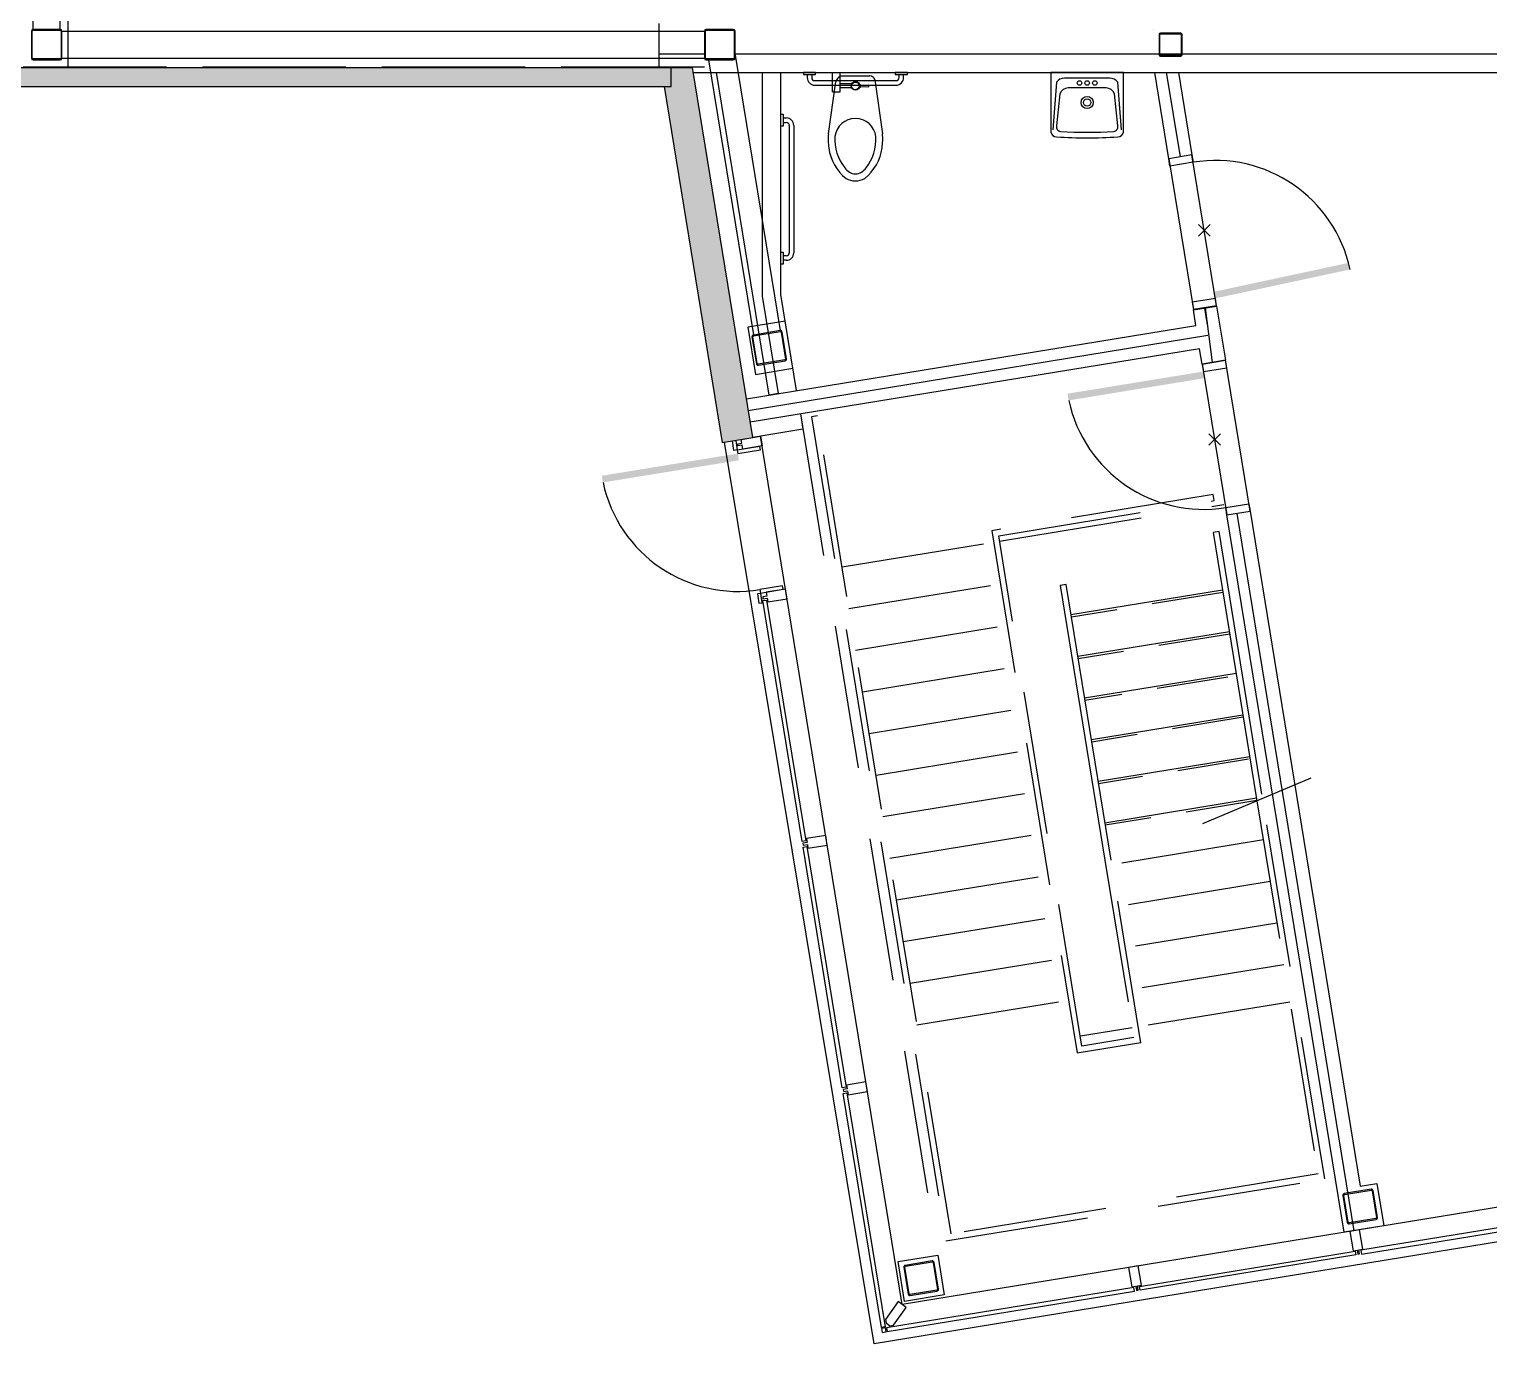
# Model space of a CAD drawing. Header units: inches. Extents: x 2743 to 10591, y -1604 to 5792.
# Drawn here: x 8296.8 to 8678.4, y 2609.8 to 2953.3 of the extents above; entities that cross this region are included whole.
import ezdxf

# ---------------------------------------------------------------- set-up
doc = ezdxf.new("R2010")
doc.units = ezdxf.units.IN
doc.header["$LTSCALE"] = 0.1875
doc.header["$MEASUREMENT"] = 0
doc.header["$PDMODE"] = 3
doc.header["$PDSIZE"] = 1.5
for name, pattern in [('CENTERX2', [101.6, 63.5, -12.7, 12.7, -12.7]), ('dash1', [300, 200, -100]), ('dash2', [500, 400, -100])]:
    doc.linetypes.add(name, pattern=pattern)
for name, color, linetype in [('7', 30, 'Continuous'), ('A-E-MUR-EXT', 3, 'Continuous'), ('A-N-APP-SAN', 1, 'Continuous'), ('A-N-FEN-EXT', 2, 'Continuous'), ('A-N-MUR-COMP', 30, 'Continuous'), ('A-N-MUR-EXT', 5, 'Continuous'), ('A-N-MUR-INT', 3, 'Continuous'), ('A-N-POR-PLF', 30, 'Continuous'), ('A-N-POR-PLN', 7, 'Continuous'), ('A-N-STRUCTURE', 4, 'Continuous'), ('A-N-SYS-ESC', 2, 'Continuous'), ('fill253', 253, 'Continuous'), ('S-N-ACIER', 4, 'Continuous')]:
    doc.layers.add(name, color=color, linetype=linetype)
doc.linetypes.add('MUR06', pattern='A,0.00508,[1,JUB,S=1,R=0,X=0,Y=0],-300', length=300.00508)
doc.linetypes.add('MUR07', pattern='A,0.001521,[13,JUB,S=1,R=0,X=0,Y=0],-152.075402', length=152.076923)

msp = doc.modelspace()

# ---------------------------------------------------------------- hatches: boundary and pattern name
at = {"layer": 'A-N-POR-PLN'}
for points in [[(8642.11216, 2890.5371), (8641.74098, 2892.26943), (8606.5169, 2884.72221), (8606.88808, 2882.98988)], [(8568.2325, 2858.07751), (8568.51803, 2856.32902), (8604.07065, 2862.13478), (8603.78513, 2863.88327)], [(8446.47384, 2836.62948), (8446.75937, 2834.88099), (8482.312, 2840.68675), (8482.02647, 2842.43524)]]:
    msp.add_hatch(color=7, dxfattribs=at).paths.add_polyline_path(points)
at = {"layer": 'fill253'}
h = msp.add_hatch(color=7, dxfattribs=at)
h.dxf.hatch_style = 1
h.paths.add_polyline_path([(9794.88804, 4634.2983), (9789.96679, 4634.2983), (9789.98074, 4296.66232), (9794.90199, 4296.66232)])
h.paths.add_polyline_path([(9794.88805, 4881.11089), (9789.9668, 4881.11089), (9789.9668, 4775.21102), (9794.88805, 4775.21102)])
h.paths.add_polyline_path([(9794.88805, 5127.92329), (9789.9668, 5127.92329), (9789.96679, 5022.02362), (9794.88804, 5022.02362)])
h.paths.add_polyline_path([(8905.8684, 2943.29277), (8903.3892, 2938.37099), (9794.90199, 2938.37152), (9794.90199, 3130.36129), (9789.98074, 3130.36129), (9789.98074, 2943.29277)])
h.paths.add_polyline_path([(8477.94274, 2845.33593), (8485.93641, 2846.64062), (8470.93724, 2938.36282), (8470.1595, 2943.12545), (8461.95283, 2943.12545), (8462.69637, 2938.4929)])
h.paths.add_polyline_path([(8896.37174, 2938.2042), (8896.75099, 2936.00974), (8903.53291, 2937.11042), (8903.3892, 2938.37099), (8905.8684, 2943.29277), (8895.56167, 2943.29277)])
h.paths.add_polyline_path([(9794.90199, 5355.98239), (9789.98074, 5355.98239), (9789.9668, 5268.83602), (9794.88805, 5268.83602)])
h.paths.add_polyline_path([(7089.79643, 3123.02867), (7083.99141, 3125.08232), (7083.99141, 3123.83686), (7084.85165, 3123.50795), (7084.85808, 2938.2042), (7353.37882, 2938.37153), (7353.37237, 2943.29278), (7089.77933, 2943.12545)])
h.paths.add_polyline_path([(7084.85808, 3827.66882), (7089.77933, 3826.6441), (7089.77933, 4320.4792), (7084.85808, 4320.4792)])
h.paths.add_polyline_path([(9789.98074, 3862.52649), (9794.90199, 3862.52649), (9794.90199, 4254.42566), (9789.98074, 4254.42566)])
h.paths.add_polyline_path([(9789.97462, 3801.08425), (9794.89587, 3801.08425), (9794.90199, 3862.52649), (9789.98074, 3862.52649)])
h.paths.add_polyline_path([(9789.98074, 3656.9925), (9794.90199, 3656.9925), (9794.89587, 3765.06188), (9789.97462, 3765.06188)])
h.paths.add_polyline_path([(9789.972, 3584.94295), (9794.89325, 3584.94295), (9794.90198, 3620.96895), (9789.98073, 3620.96895)])
h.paths.add_polyline_path([(9789.97812, 3512.89586), (9794.89937, 3512.89586), (9794.89968, 3548.92185), (9789.97843, 3548.92185)])
h.paths.add_polyline_path([(9789.97812, 3440.8512), (9794.89937, 3440.8512), (9794.89937, 3476.87475), (9789.97812, 3476.87475)])
h.paths.add_polyline_path([(8313.35451, 5642.91315), (8313.35451, 5647.83442), (7084.85165, 5647.83442), (7084.85808, 4361.46337), (7089.77933, 4361.46337), (7089.7729, 5642.91317)])
h.paths.add_polyline_path([(7395.62103, 2943.29277), (7395.62125, 2938.37152), (8462.75647, 2938.2042), (8461.95283, 2943.12545)])
h.paths.add_polyline_path([(8556.69558, 5642.88457), (8556.69559, 5647.80617), (8355.59042, 5647.83389), (8355.59042, 5642.91262)])
h.paths.add_polyline_path([(9149.95052, 5647.66709), (9149.95052, 5642.74584), (9789.98074, 5642.74584), (9789.98079, 5510.71941), (9794.90204, 5510.71941), (9794.90199, 5647.66709)])
h.paths.add_polyline_path([(9794.89495, 3260.73346), (9789.9691, 3260.73345), (9789.98074, 3172.43063), (9794.90199, 3172.43063)])
h.paths.add_polyline_path([(9789.9691, 3296.75701), (9794.89495, 3296.75699), (9794.89325, 3404.82765), (9789.972, 3404.82765)])

# ---------------------------------------------------------------- linework, layer by layer
at = {"color": 7}
for p, q in [((8499.19711, 2942.04683), (8499.19711, 2941.45628)), ((8502.34671, 2942.04683), (8499.19711, 2942.04683)), ((8499.19711, 2941.45628), (8502.34671, 2941.45628)), ((8500.18136, 2941.45628), (8500.18136, 2940.66888)), ((8501.36246, 2941.45628), (8501.36246, 2940.66888)), ((8502.14986, 2939.88148), (8523.40966, 2939.88148)), ((8502.14986, 2938.70038), (8523.40966, 2938.70038)), ((8502.34671, 2941.45628), (8502.34671, 2942.04683)), ((8523.21281, 2942.04683), (8523.21281, 2941.45628)), ((8526.36241, 2942.04683), (8523.21281, 2942.04683)), ((8523.21281, 2941.45628), (8526.36241, 2941.45628)), ((8524.19706, 2940.66888), (8524.19706, 2941.45628)), ((8525.37816, 2940.66888), (8525.37816, 2941.45628)), ((8526.36241, 2941.45628), (8526.36241, 2942.04683)), ((8582.87508, 2942.04683), (8563.85937, 2942.04683)), ((8563.85937, 2942.04683), (8563.85937, 2926.43443)), ((8565.38615, 2939.50219), (8564.35374, 2927.0412)), ((8570.98435, 2940.52005), (8567.42186, 2940.52005)), ((8579.31258, 2940.52005), (8570.98435, 2940.52005)), ((8582.3807, 2927.0412), (8581.34829, 2939.50219)), ((8582.87508, 2926.43443), (8582.87508, 2942.04683)), ((8566.23008, 2936.45306), (8565.37142, 2928.04387)), ((8578.29473, 2937.97541), (8568.43971, 2937.97541)), ((8581.36303, 2928.04387), (8580.50436, 2936.45306)), ((8493.31655, 2931.11995), (8493.9071, 2931.11995)), ((8493.31655, 2927.97035), (8493.31655, 2931.11995)), ((8493.9071, 2931.11995), (8493.9071, 2927.97035)), ((8493.9071, 2927.97035), (8493.31655, 2927.97035)), ((8493.9071, 2930.1357), (8494.6945, 2930.1357)), ((8493.9071, 2928.9546), (8494.6945, 2928.9546)), ((8495.4819, 2928.1672), (8495.4819, 2894.89955)), ((8496.663, 2928.1672), (8496.663, 2894.89955)), ((8493.31655, 2895.0964), (8493.9071, 2895.0964)), ((8493.31655, 2891.9468), (8493.31655, 2895.0964)), ((8493.9071, 2895.0964), (8493.9071, 2891.9468)), ((8494.6945, 2894.11215), (8493.9071, 2894.11215)), ((8494.6945, 2892.93105), (8493.9071, 2892.93105)), ((8493.9071, 2891.9468), (8493.31655, 2891.9468)), ((8631.8672, 2757.59991), (8603.54203, 2745.66995))]:
    msp.add_line(p, q, dxfattribs=at)
for centre, radius in [((8571.35935, 2939.28495), 0.59055), ((8573.36722, 2939.28495), 0.59055), ((8575.37509, 2939.28495), 0.59055), ((8573.36722, 2934.17283), 1.5748), ((8573.36722, 2934.17283), 0.98425)]:
    msp.add_circle(centre, radius, dxfattribs=at)
for centre, radius, start, end in [((8502.14986, 2940.66888), 1.9685, 180, 270), ((8502.14986, 2940.66888), 0.7874, 180, 270), ((8523.40966, 2940.66888), 1.9685, 270, 0), ((8523.40966, 2940.66888), 0.7874, 270, 0), ((8567.25023, 2938.31866), 2.20807, 85.5421204, 147.587982), ((8579.48421, 2938.31866), 2.20807, 32.412018, 94.4578796), ((8568.43971, 2935.61063), 2.36478, 90, 159.1305083), ((8578.29473, 2935.61063), 2.36478, 20.8694917, 90), ((8494.6945, 2928.1672), 1.9685, 0, 90), ((8494.6945, 2928.1672), 0.7874, 0, 90), ((8566.51576, 2927.79324), 1.17147, 167.646167, 263.9348638), ((8580.21869, 2927.79324), 1.17147, 276.0651362, 12.353833), ((8565.38615, 2926.78173), 1.56578, 192.8150418, 270), ((8573.36722, 3029.18476), 104.2747, 265.6103502, 274.3896498), ((8573.36722, 3029.18476), 102.79336, 266.1090954, 273.8909046), ((8581.34829, 2926.78173), 1.56578, 270, 347.1849582), ((8494.6945, 2894.89955), 1.9685, 270, 0), ((8494.6945, 2894.89955), 0.7874, 270, 0)]:
    msp.add_arc(centre, radius, start, end, dxfattribs=at)
at = {"layer": '7', "color": 7}
for p, q in [((8461.35737, 2949.92175), (8461.35711, 2946.89083)), ((8461.35711, 2946.89083), (8473.30882, 2946.89081)), ((8481.30881, 2946.89081), (8725.52704, 2946.89055)), ((8490.19743, 2857.7117), (8476.43104, 2942.04435)), ((8488.43517, 2942.04433), (8488.43517, 2883.55917)), ((8488.43517, 2883.55917), (8492.58828, 2858.10207)), ((8492.58828, 2858.10207), (8490.19743, 2857.7117))]:
    msp.add_line(p, q, dxfattribs=at)
at = {"layer": 'A-E-MUR-EXT', "color": 7}
for p, q in [((8485.93635, 2846.64095), (8470.15306, 2943.29277)), ((8493.31727, 2883.98207), (8493.31705, 2942.04683)), ((8497.41697, 2858.88675), (8493.31727, 2883.98207)), ((8484.66382, 2875.45394), (8486.68596, 2863.13057)), ((8494.44976, 2877.05203), (8484.66505, 2875.44645)), ((8496.46249, 2864.72713), (8494.44976, 2877.05203)), ((8486.68596, 2863.13057), (8496.46249, 2864.72713)), ((8523.91622, 2631.26763), (8534.30587, 2632.9642)), ((8525.61279, 2620.87799), (8523.91622, 2631.26763)), ((8534.30587, 2632.9642), (8536.00244, 2622.57455)), ((8536.00244, 2622.57455), (8525.61279, 2620.87799))]:
    msp.add_line(p, q, dxfattribs=at)
at = {"layer": 'A-N-APP-SAN', "color": 7}
for p, q in [((8505.72726, 2926.00162), (8507.61585, 2939.03966)), ((8506.78667, 2936.9762, 0.00787), (8506.76826, 2942.04683)), ((8507.61585, 2939.03966), (8507.7014, 2939.54951)), ((8508.78665, 2936.98532, 0.00787), (8508.76823, 2942.05595)), ((8511.8867, 2939.0356, -0.00394), (8508.82424, 2939.02164, -0.00394)), ((8508.99923, 2941.11784), (8512.78186, 2941.15554)), ((8512.78186, 2941.15554), (8516.56448, 2941.11784)), ((8514.07503, 2938.79881), (8513.73517, 2938.79881)), ((8514.07503, 2938.20826), (8514.07503, 2938.79881)), ((8516.24855, 2938.72499), (8514.07503, 2938.65978)), ((8514.07503, 2938.34728), (8516.24855, 2938.28207)), ((8516.24855, 2938.28207), (8516.24855, 2938.72499)), ((8517.86022, 2940.1202), (8519.83646, 2926.00162)), ((8506.78667, 2936.9762, 0.00787), (8508.78665, 2936.98532, 0.00787)), ((8511.89126, 2938.03561, -0.00394), (8508.8288, 2938.02165, -0.00394)), ((8513.73517, 2938.20826), (8514.07503, 2938.20826))]:
    msp.add_line(p, q, dxfattribs=at)
for radius in [1.11581, 1]:
    msp.add_circle((8512.77976, 2938.50353), radius, dxfattribs=at)
for centre, radius, start, end in [((8509.70957, 2939.20885), 2.03687, 110.4103706, 170.3719926), ((8516.54725, 2939.75518), 1.36277, 15.5365519, 89.2755355), ((8512.77732, 2924.60329), 5.40047, 90.0065755, 172.7689438), ((8512.78603, 2924.60329), 5.40047, 7.2310562, 89.9934245), ((8519.37363, 2924.50042), 13.72869, 173.7223058, 189.1590306), ((8519.35794, 2924.55575), 11.96027, 176.5137011, 218.604006), ((8506.20541, 2924.55575), 11.96027, 321.395994, 3.4862989), ((8506.19008, 2924.50042), 13.72869, 350.8409694, 6.2776942), ((8517.91666, 2923.90079), 12.20017, 187.4678026, 231.5966158), ((8507.64705, 2923.90079), 12.20017, 308.4033842, 352.5321974), ((8512.82974, 2918.87099), 3.33225, 212.2403451, 269.1735057), ((8512.73361, 2918.87099), 3.33225, 270.8264943, 327.7596549), ((8512.77696, 2918.67039), 4.96996, 240.6105557, 270.0564243), ((8512.78675, 2918.67039), 4.96996, 269.9435757, 299.3894443)]:
    msp.add_arc(centre, radius, start, end, dxfattribs=at)
at = {"layer": 'A-N-FEN-EXT', "color": 7}
for p, q in [((8482.9271, 2846.14168), (8487.97829, 2846.96654)), ((8525.03082, 2620.06847), (8487.97825, 2846.96653)), ((8487.97829, 2846.96654), (8488.39072, 2844.44094)), ((8517.64318, 2609.79701), (8478.51521, 2845.42908)), ((8480.63128, 2845.73166), (8481.49503, 2845.87271)), ((8481.03254, 2843.27446), (8480.63128, 2845.73166)), ((8481.89629, 2843.41551), (8481.03254, 2843.27446)), ((8481.49503, 2845.87271), (8481.89629, 2843.41551)), ((8487.80271, 2844.29206), (8481.88116, 2843.32507)), ((8481.88116, 2843.32507), (8482.02647, 2842.43524)), ((8482.00729, 2844.93435), (8483.09524, 2845.11201)), ((8482.08343, 2844.46809), (8482.00729, 2844.93435)), ((8482.02647, 2842.43524), (8487.94802, 2843.40223)), ((8483.17138, 2844.64575), (8482.08343, 2844.46809)), ((8483.09524, 2845.11201), (8482.9271, 2846.14168)), ((8483.33953, 2843.61608), (8483.17138, 2844.64575)), ((8488.39072, 2844.44094), (8483.33953, 2843.61608)), ((8487.94802, 2843.40223), (8487.80271, 2844.29206)), ((8488.02144, 2805.90695), (8487.15769, 2805.7659)), ((8487.15769, 2805.7659), (8487.55895, 2803.3087)), ((8493.75378, 2807.8496), (8487.83223, 2806.88261)), ((8487.83223, 2806.88261), (8487.97754, 2805.99279)), ((8487.97754, 2805.99279), (8493.89909, 2806.95978)), ((8488.42271, 2803.44975), (8488.02144, 2805.90695)), ((8489.6216, 2805.14624), (8488.53365, 2804.96858)), ((8488.53365, 2804.96858), (8488.60979, 2804.50232)), ((8494.50464, 2807.00077), (8489.45346, 2806.17591)), ((8489.45346, 2806.17591), (8489.6216, 2805.14624)), ((8493.89909, 2806.95978), (8493.75378, 2807.8496)), ((8494.91707, 2804.47518), (8494.50464, 2807.00077)), ((8487.55895, 2803.3087), (8488.42271, 2803.44975)), ((8488.56493, 2803.99614), (8489.55185, 2804.15731)), ((8498.84295, 2741.05647), (8488.56493, 2803.99614)), ((8488.60979, 2804.50232), (8489.69774, 2804.67998)), ((8489.55185, 2804.15731), (8499.83038, 2741.21771)), ((8489.69774, 2804.67998), (8489.86589, 2803.65031)), ((8489.86589, 2803.65031), (8494.91707, 2804.47518)), ((8499.83038, 2741.21771), (8498.84295, 2741.05647)), ((8500.13455, 2740.76853), (8499.0466, 2740.59087)), ((8499.0466, 2740.59087), (8499.12274, 2740.12461)), ((8499.12274, 2740.12461), (8500.21069, 2740.30227)), ((8505.01759, 2742.62306), (8499.9664, 2741.7982)), ((8499.9664, 2741.7982), (8500.13455, 2740.76853)), ((8500.21069, 2740.30227), (8500.37883, 2739.2726)), ((8500.37883, 2739.2726), (8505.43002, 2740.09747)), ((8505.43002, 2740.09747), (8505.01759, 2742.62306)), ((8499.07779, 2739.61842), (8500.06472, 2739.77958)), ((8509.35629, 2676.67657), (8499.07779, 2739.61842)), ((8500.06472, 2739.77958), (8510.34372, 2676.83781)), ((8935.28973, 2687.06396), (8525.03082, 2620.06847)), ((8945.30608, 2679.5824), (8517.64318, 2609.79701)), ((8510.34372, 2676.83781), (8509.35629, 2676.67657)), ((8510.64788, 2676.38863), (8509.55993, 2676.21097)), ((8509.55993, 2676.21097), (8509.63607, 2675.7447)), ((8509.59114, 2675.23852), (8510.57806, 2675.39968)), ((8519.58161, 2614.06054), (8509.59114, 2675.23852)), ((8509.63607, 2675.7447), (8510.72402, 2675.92237)), ((8515.53092, 2678.24316), (8510.47973, 2677.4183)), ((8510.47973, 2677.4183), (8510.64788, 2676.38863)), ((8510.57806, 2675.39968), (8520.56904, 2614.22179)), ((8510.72402, 2675.92237), (8510.89216, 2674.8927)), ((8510.89216, 2674.8927), (8515.94335, 2675.71757)), ((8515.94335, 2675.71757), (8515.53092, 2678.24316)), ((8701.3633, 2643.44648), (8644.94128, 2634.23325)), ((8645.10253, 2633.24582), (8701.52447, 2642.45955)), ((8644.60426, 2639.59489), (8642.07866, 2639.18246)), ((8642.07866, 2639.18246), (8642.90353, 2634.13128)), ((8645.42912, 2634.54371), (8644.60426, 2639.59489)), ((8587.04293, 2624.7779), (8643.46478, 2633.99214)), ((8642.90353, 2634.13128), (8643.93319, 2634.29942)), ((8643.46478, 2633.99214), (8643.62603, 2633.00471)), ((8643.93319, 2634.29942), (8644.11085, 2633.21147)), ((8644.11085, 2633.21147), (8644.57712, 2633.28761)), ((8644.39945, 2634.37556), (8645.42912, 2634.54371)), ((8644.57712, 2633.28761), (8644.39945, 2634.37556)), ((8644.94128, 2634.23325), (8645.10253, 2633.24582)), ((8586.72505, 2630.14319), (8584.19945, 2629.73076)), ((8584.19945, 2629.73076), (8585.02432, 2624.67957)), ((8587.54991, 2625.092), (8586.72505, 2630.14319)), ((8643.62603, 2633.00471), (8587.20409, 2623.79098)), ((8585.60488, 2624.54307), (8520.90684, 2613.97917)), ((8521.06809, 2612.99174), (8585.76605, 2623.55614)), ((8585.02432, 2624.67957), (8586.05398, 2624.84772)), ((8585.76605, 2623.55614), (8585.60488, 2624.54307)), ((8586.05398, 2624.84772), (8586.23164, 2623.75977)), ((8586.23164, 2623.75977), (8586.69791, 2623.83591)), ((8586.52024, 2624.92386), (8587.54991, 2625.092)), ((8586.69791, 2623.83591), (8586.52024, 2624.92386)), ((8587.20409, 2623.79098), (8587.04293, 2624.7779)), ((8523.99217, 2620.81562), (8520.63584, 2616.14928)), ((8522.71331, 2614.65501), (8526.06964, 2619.32136)), ((8526.06964, 2619.32136), (8523.99217, 2620.81562)), ((8520.56904, 2614.22179), (8519.58161, 2614.06054)), ((8520.63584, 2616.14928), (8520.78169, 2615.25631)), ((8520.78169, 2615.25631), (8521.82043, 2614.50918)), ((8520.90684, 2613.97917), (8521.06809, 2612.99174)), ((8521.82043, 2614.50918), (8522.71331, 2614.65501)), ((8520.61603, 2613.92991), (8519.62912, 2613.76869)), ((8519.62912, 2613.76869), (8519.79034, 2612.78181)), ((8519.79034, 2612.78181), (8520.7772, 2612.94302)), ((8520.7772, 2612.94302), (8520.61603, 2613.92991))]:
    msp.add_line(p, q, dxfattribs=at)
at = {"layer": 'A-N-MUR-COMP', "color": 7, "linetype": 'MUR07', "ltscale": 0.8}
for p, q in [((8597.73435, 2919.99035), (8594.11688, 2942.14257)), ((8604.19036, 2880.48048), (8606.04799, 2866.24737)), ((8484.78026, 2853.7205), (8604.89065, 2873.33459)), ((8612.48827, 2826.80921), (8643.10056, 2639.34932))]:
    msp.add_line(p, q, dxfattribs=at)
at = {"layer": 'A-N-MUR-COMP', "color": 7, "linetype": 'MUR06', "ltscale": 0.65}
msp.add_line((8604.02726, 2880.45384), (8604.73791, 2876.10205), dxfattribs=at)
at = {"layer": 'A-N-MUR-EXT', "color": 7}
for p, q in [((8464.5865, 2938.3661), (8464.5865, 2943.26271)), ((7395.62125, 2938.37152), (8464.5865, 2938.3661)), ((8462.75004, 2938.37152), (8477.94279, 2845.3356)), ((8477.94279, 2845.3356), (8485.93635, 2846.64095))]:
    msp.add_line(p, q, dxfattribs=at)
at = {"layer": 'A-N-MUR-INT', "color": 7}
for p, q in [((8306.85086, 3284.82405), (8306.85086, 2943.44743)), ((8461.35724, 2954.80479), (8461.35724, 2943.29224)), ((8590.63192, 2953.1589), (8590.63192, 2953.1589)), ((7395.6055, 2943.29277), (8470.15306, 2943.29277)), ((8470.24054, 2942.04435), (8725.52704, 2942.04408)), ((8594.70363, 2919.49544), (8591.0214, 2942.04422)), ((8597.24448, 2942.04422), (8600.76506, 2920.48527)), ((8600.76506, 2920.48527), (8594.70363, 2919.49544)), ((8601.15572, 2879.98492), (8607.22501, 2880.97604)), ((8601.82186, 2875.90674), (8601.15572, 2879.98492)), ((8607.22501, 2880.97604), (8609.53716, 2866.81716)), ((8484.29635, 2856.74878), (8601.82186, 2875.90674)), ((8602.73554, 2869.78288), (8485.28804, 2850.6779)), ((8603.46787, 2865.82604), (8602.73554, 2869.78288)), ((8609.53716, 2866.81716), (8603.46787, 2865.82604)), ((8498.40371, 2852.81745), (8499.06353, 2848.77675)), ((8499.06353, 2848.77675), (8485.9376, 2846.63329)), ((8640.52044, 2638.92794), (8609.90814, 2826.38788)), ((8615.97743, 2827.379), (8644.77143, 2651.00392)), ((8644.77143, 2651.00392), (8649.09965, 2651.71069)), ((8649.09965, 2651.71069), (8650.91008, 2640.62419)), ((8646.58973, 2639.91905), (8640.52044, 2638.92794)), ((8650.91008, 2640.62419), (8646.58973, 2639.91905))]:
    msp.add_line(p, q, dxfattribs=at)
at = {"layer": 'A-N-MUR-INT', "color": 7, "linetype": 'dash1'}
msp.add_line((8498.40371, 2852.81745), (8534.30571, 2632.96418), dxfattribs=at)
at = {"layer": 'A-N-POR-PLF', "color": 7}
for p, q in [((8600.76506, 2920.48527), (8594.70363, 2919.49543)), ((8594.70363, 2919.49543), (8601.1439, 2880.05727)), ((8607.20533, 2881.04711), (8600.76506, 2920.48527)), ((8601.1439, 2880.05727), (8607.20533, 2881.04711)), ((8609.5293, 2866.81587), (8603.46787, 2865.82604)), ((8615.96957, 2827.37771), (8609.5293, 2866.81587)), ((8603.46787, 2865.82604), (8609.90814, 2826.38788)), ((8609.90814, 2826.38788), (8615.96957, 2827.37771))]:
    msp.add_line(p, q, dxfattribs=at)
at = {"layer": 'A-N-POR-PLN', "color": 7}
for p, q in [((8600.76506, 2920.48527), (8594.70363, 2919.49543)), ((8595.02089, 2917.55267), (8594.70363, 2919.49543)), ((8600.76506, 2920.48527), (8601.08232, 2918.5425)), ((8601.08232, 2918.5425), (8595.02089, 2917.55267)), ((8606.88808, 2882.98988), (8600.82665, 2882.00004)), ((8600.82665, 2882.00004), (8601.1439, 2880.05727)), ((8607.20533, 2881.04711), (8606.88808, 2882.98988)), ((8607.20533, 2881.04711), (8601.1439, 2880.05727)), ((8603.46787, 2865.82604), (8609.5293, 2866.81587)), ((8609.84656, 2864.87311), (8609.5293, 2866.81587)), ((8603.46787, 2865.82604), (8603.78513, 2863.88327)), ((8603.78513, 2863.88327), (8609.84656, 2864.87311)), ((8609.59089, 2828.33064), (8615.65232, 2829.32048)), ((8609.90814, 2826.38788), (8609.59089, 2828.33064)), ((8615.65232, 2829.32048), (8615.96957, 2827.37771)), ((8609.90814, 2826.38788), (8615.96957, 2827.37771))]:
    msp.add_line(p, q, dxfattribs=at)
for centre, start, end in [((8606.88808, 2882.98988), 12.0935287, 99.2745663), ((8603.78513, 2863.88327), 192.0935287, 279.2745663), ((8482.02647, 2842.43524), 192.0935287, 279.2745663)]:
    msp.add_arc(centre, 36.02355, start, end, dxfattribs=at)
for p in [(8603.9852, 2900.76619), (8606.68801, 2846.10696)]:
    msp.add_point(p, dxfattribs=at)
at = {"layer": 'A-N-STRUCTURE', "color": 7, "linetype": 'dash2', "ltscale": 0.5}
msp.add_line((8473.30882, 2943.44743), (7089.80047, 2943.44743), dxfattribs=at)
at = {"layer": 'A-N-SYS-ESC', "color": 7, "linetype": 'dash1'}
for p, q in [((8502.84189, 2852.26596), (8501.28767, 2852.01216)), ((8501.28767, 2852.01216), (8536.44878, 2636.69679)), ((8537.78754, 2638.51305), (8502.84189, 2852.26596)), ((8606.28796, 2831.70066), (8548.43237, 2822.25282)), ((8606.54176, 2830.14643), (8606.28796, 2831.70066)), ((8550.24039, 2820.9524), (8606.54176, 2830.14643)), ((8550.46881, 2819.55361), (8609.09461, 2829.12723)), ((8548.43237, 2822.25282), (8570.71698, 2685.78896)), ((8572.01739, 2687.59698), (8550.24039, 2820.9524)), ((8509.28603, 2812.82877), (8548.91601, 2819.30036)), ((8511.06492, 2801.94964), (8550.69264, 2808.42087)), ((8512.8438, 2791.07052), (8552.46926, 2797.54138)), ((8514.62269, 2780.1914), (8554.24589, 2786.66188)), ((8516.40158, 2769.31227), (8556.02251, 2775.78239)), ((8518.18046, 2758.43315), (8557.79914, 2764.9029)), ((8519.95935, 2747.55403), (8559.57577, 2754.02341)), ((8617.58919, 2752.72422), (8633.72135, 2654.17909)), ((8635.49102, 2652.87044), (8619.06685, 2753.44678)), ((8521.73823, 2736.6749), (8560.96384, 2743.08046)), ((8619.43176, 2741.46578), (8579.79816, 2734.9936)), ((8578.01022, 2736.15348), (8585.5779, 2689.81141)), ((8587.39631, 2688.46494), (8579.49831, 2736.8298)), ((8523.51712, 2725.79578), (8563.12902, 2732.26442)), ((8621.21266, 2730.58699), (8581.57479, 2724.1141)), ((8525.29601, 2714.91666), (8564.90565, 2721.38493)), ((8622.99355, 2719.70819), (8583.73717, 2713.29761)), ((8527.07489, 2704.03753), (8566.68227, 2710.50544)), ((8624.77445, 2708.8294), (8585.12804, 2702.35512)), ((8528.85378, 2693.15841), (8568.4589, 2699.62595)), ((8626.3619, 2699.10834), (8586.71549, 2692.63406)), ((8585.15849, 2692.3798), (8571.59798, 2690.16536)), ((8570.71698, 2685.78896), (8587.38872, 2688.51146)), ((8585.5779, 2689.81141), (8572.01739, 2687.59698)), ((8536.44878, 2636.69679), (8635.49102, 2652.87044)), ((8633.72135, 2654.17909), (8537.78754, 2638.51305))]:
    msp.add_line(p, q, dxfattribs=at)
at = {"layer": 'A-N-SYS-ESC', "color": 7}
for p, q in [((8607.86471, 2822.04511), (8606.3105, 2821.7913)), ((8606.3105, 2821.7913), (8617.58919, 2752.72422)), ((8619.06685, 2753.44678), (8607.86471, 2822.04511)), ((8567.83604, 2808.22821), (8566.28183, 2807.97441)), ((8566.28183, 2807.97441), (8578.01022, 2736.15348)), ((8579.60619, 2736.15157), (8567.83604, 2808.22821)), ((8608.76804, 2806.74209), (8569.13561, 2800.27009)), ((8610.54467, 2795.8626), (8570.91223, 2789.3906)), ((8612.3213, 2784.98311), (8572.68886, 2778.51111)), ((8614.09792, 2774.10361), (8574.46549, 2767.63162)), ((8615.87455, 2763.22412), (8576.24211, 2756.75212)), ((8617.65117, 2752.34463), (8578.01874, 2745.87263))]:
    msp.add_line(p, q, dxfattribs=at)
at = {"layer": 'A-N-SYS-ESC', "color": 7, "linetype": 'dash1', "ltscale": 0.5}
for p, q in [((8608.86322, 2806.15926), (8569.23078, 2799.68726)), ((8610.63985, 2795.27977), (8571.00741, 2788.80777)), ((8610.16286, 2784.03226), (8572.78403, 2777.92828)), ((8614.1931, 2773.52078), (8574.56066, 2767.04879)), ((8615.58117, 2762.57784), (8576.33729, 2756.16929)), ((8617.74635, 2751.7618), (8578.11391, 2745.2898))]:
    msp.add_line(p, q, dxfattribs=at)
at = {"layer": 'S-N-ACIER', "color": 7, "linetype": 'CENTERX2', "ltscale": 20}
for p, q in [((8297.83513, 2952.97976), (8298.67478, 3287.37524)), ((8304.84299, 2952.97976), (8304.00155, 3287.37523)), ((8305.33905, 2952.79669), (8473.30882, 2952.79669)), ((8305.33905, 2945.78883), (8473.30882, 2945.78883))]:
    msp.add_line(p, q, dxfattribs=at)
at = {"layer": 'S-N-ACIER', "color": 7}
for p, q in [((8297.33907, 2952.84275), (8297.33907, 2945.74277)), ((8297.58906, 2945.74277), (8297.58906, 2952.84275)), ((8304.88905, 2953.29275), (8297.78906, 2953.29275)), ((8297.78906, 2953.04275), (8304.88905, 2953.04275)), ((8305.08905, 2952.84275), (8305.08905, 2945.74277)), ((8305.33905, 2945.74277), (8305.33905, 2952.84275)), ((8473.30882, 2952.84275), (8473.30882, 2945.74277)), ((8473.55882, 2945.74277), (8473.55882, 2952.84275)), ((8480.85881, 2953.29275), (8473.75882, 2953.29275)), ((8473.75882, 2953.04275), (8480.85881, 2953.04275)), ((8481.05881, 2952.84275), (8481.05881, 2945.74277)), ((8481.30881, 2945.74277), (8481.30881, 2952.84275)), ((8592.16735, 2951.95526), (8592.16735, 2946.63027)), ((8592.35485, 2946.63027), (8592.35485, 2951.95526)), ((8597.82984, 2952.29276), (8592.50485, 2952.29276)), ((8592.50485, 2952.10526), (8597.82984, 2952.10526)), ((8597.97984, 2951.95526), (8597.97984, 2946.63027)), ((8598.16734, 2946.63027), (8598.16734, 2951.95526)), ((8597.82984, 2946.48027), (8592.50485, 2946.48027)), ((8592.50485, 2946.29277), (8597.82984, 2946.29277)), ((8304.88905, 2945.54277), (8297.78906, 2945.54277)), ((8297.78906, 2945.29277), (8304.88905, 2945.29277)), ((8480.85881, 2945.54277), (8473.75882, 2945.54277)), ((8473.75882, 2945.29277), (8480.85881, 2945.29277)), ((8493.11729, 2874.55696), (8486.11012, 2873.41269)), ((8486.15041, 2873.16596), (8493.15758, 2874.31023)), ((8493.3872, 2874.14508), (8494.53147, 2867.13791)), ((8494.7782, 2867.1782), (8493.63393, 2874.18537)), ((8485.73852, 2872.89605), (8486.8828, 2865.88888)), ((8487.12953, 2865.92917), (8485.98525, 2872.93634)), ((8494.36632, 2866.90829), (8487.35915, 2865.76402)), ((8487.39944, 2865.51728), (8494.40661, 2866.66156)), ((8640.22982, 2648.5254), (8641.3741, 2641.51823)), ((8641.62083, 2641.55852), (8640.47656, 2648.56569)), ((8647.60859, 2650.18632), (8640.60142, 2649.04204)), ((8640.64171, 2648.79531), (8647.64888, 2649.93959)), ((8647.8785, 2649.77443), (8649.02277, 2642.76726)), ((8649.2695, 2642.80755), (8648.12523, 2649.81472)), ((8648.85762, 2642.53764), (8641.85045, 2641.39337)), ((8641.89074, 2641.14664), (8648.89791, 2642.29091)), ((8525.43272, 2629.77891), (8526.577, 2622.77174)), ((8526.82373, 2622.81203), (8525.67945, 2629.8192)), ((8532.81148, 2631.43983), (8525.80431, 2630.29555)), ((8525.84461, 2630.04882), (8532.85178, 2631.1931)), ((8533.08139, 2631.02795), (8534.22567, 2624.02078)), ((8534.4724, 2624.06107), (8533.32813, 2631.06824)), ((8534.06052, 2623.79116), (8527.05335, 2622.64688)), ((8527.09364, 2622.40015), (8534.10081, 2623.54443))]:
    msp.add_line(p, q, dxfattribs=at)
at = {"layer": 'S-N-ACIER', "color": 7, "linetype": 'CENTERX2', "ltscale": 18}
for p, q in [((8481.30881, 2946.53925), (8493.07172, 2874.54952)), ((8474.41168, 2945.29277), (8486.15547, 2873.42009))]:
    msp.add_line(p, q, dxfattribs=at)
at = {"layer": 'S-N-ACIER', "color": 7}
for centre, radius, start, end in [((8297.78906, 2952.84275), 0.45, 90, 180), ((8297.78906, 2952.84275), 0.2, 90, 180), ((8304.88905, 2952.84275), 0.45, 0, 90), ((8304.88905, 2952.84275), 0.2, 0, 90), ((8473.75882, 2952.84275), 0.45, 90, 180), ((8473.75882, 2952.84275), 0.2, 90, 180), ((8480.85881, 2952.84275), 0.45, 0, 90), ((8480.85881, 2952.84275), 0.2, 0, 90), ((8592.50485, 2951.95526), 0.3375, 90, 180), ((8592.50485, 2951.95526), 0.15, 90, 180), ((8597.82984, 2951.95526), 0.3375, 0, 90), ((8597.82984, 2951.95526), 0.15, 0, 90), ((8592.50485, 2946.63027), 0.3375, 180, 270), ((8592.50485, 2946.63027), 0.15, 180, 270), ((8597.82984, 2946.63027), 0.3375, 270, 0), ((8597.82984, 2946.63027), 0.15, 270, 0), ((8297.78906, 2945.74277), 0.45, 180, 270), ((8297.78906, 2945.74277), 0.2, 180, 270), ((8304.88905, 2945.74277), 0.45, 270, 0), ((8304.88905, 2945.74277), 0.2, 270, 0), ((8473.75882, 2945.74277), 0.45, 180, 270), ((8473.75882, 2945.74277), 0.2, 180, 270), ((8480.85881, 2945.74277), 0.45, 270, 0), ((8480.85881, 2945.74277), 0.2, 270, 0), ((8493.18981, 2874.11285), 0.45, 9.2745663, 99.2745663), ((8493.18981, 2874.11285), 0.2, 9.2745663, 99.2745663), ((8486.18264, 2872.96857), 0.45, 99.2745663, 189.2745663), ((8486.18264, 2872.96857), 0.2, 99.2745663, 189.2745663), ((8487.32691, 2865.9614), 0.45, 189.2745663, 279.2745663), ((8487.32691, 2865.9614), 0.2, 189.2745663, 279.2745663), ((8494.33408, 2867.10568), 0.2, 279.2745663, 9.2745663), ((8494.33408, 2867.10568), 0.45, 279.2745663, 9.2745663), ((8640.67394, 2648.59793), 0.45, 99.2745663, 189.2745663), ((8640.67394, 2648.59793), 0.2, 99.2745663, 189.2745663), ((8647.68111, 2649.7422), 0.45, 9.2745663, 99.2745663), ((8647.68111, 2649.7422), 0.2, 9.2745663, 99.2745663), ((8641.81822, 2641.59076), 0.45, 189.2745663, 279.2745663), ((8641.81822, 2641.59076), 0.2, 189.2745663, 279.2745663), ((8648.82539, 2642.73503), 0.2, 279.2745663, 9.2745663), ((8648.82539, 2642.73503), 0.45, 279.2745663, 9.2745663), ((8525.87684, 2629.85144), 0.45, 99.2745663, 189.2745663), ((8525.87684, 2629.85144), 0.2, 99.2745663, 189.2745663), ((8532.88401, 2630.99571), 0.45, 9.2745663, 99.2745663), ((8532.88401, 2630.99571), 0.2, 9.2745663, 99.2745663), ((8527.02111, 2622.84427), 0.45, 189.2745663, 279.2745663), ((8527.02111, 2622.84427), 0.2, 189.2745663, 279.2745663), ((8534.02828, 2623.98854), 0.2, 279.2745663, 9.2745663), ((8534.02828, 2623.98854), 0.45, 279.2745663, 9.2745663)]:
    msp.add_arc(centre, radius, start, end, dxfattribs=at)

doc.saveas('drawing.dxf')
